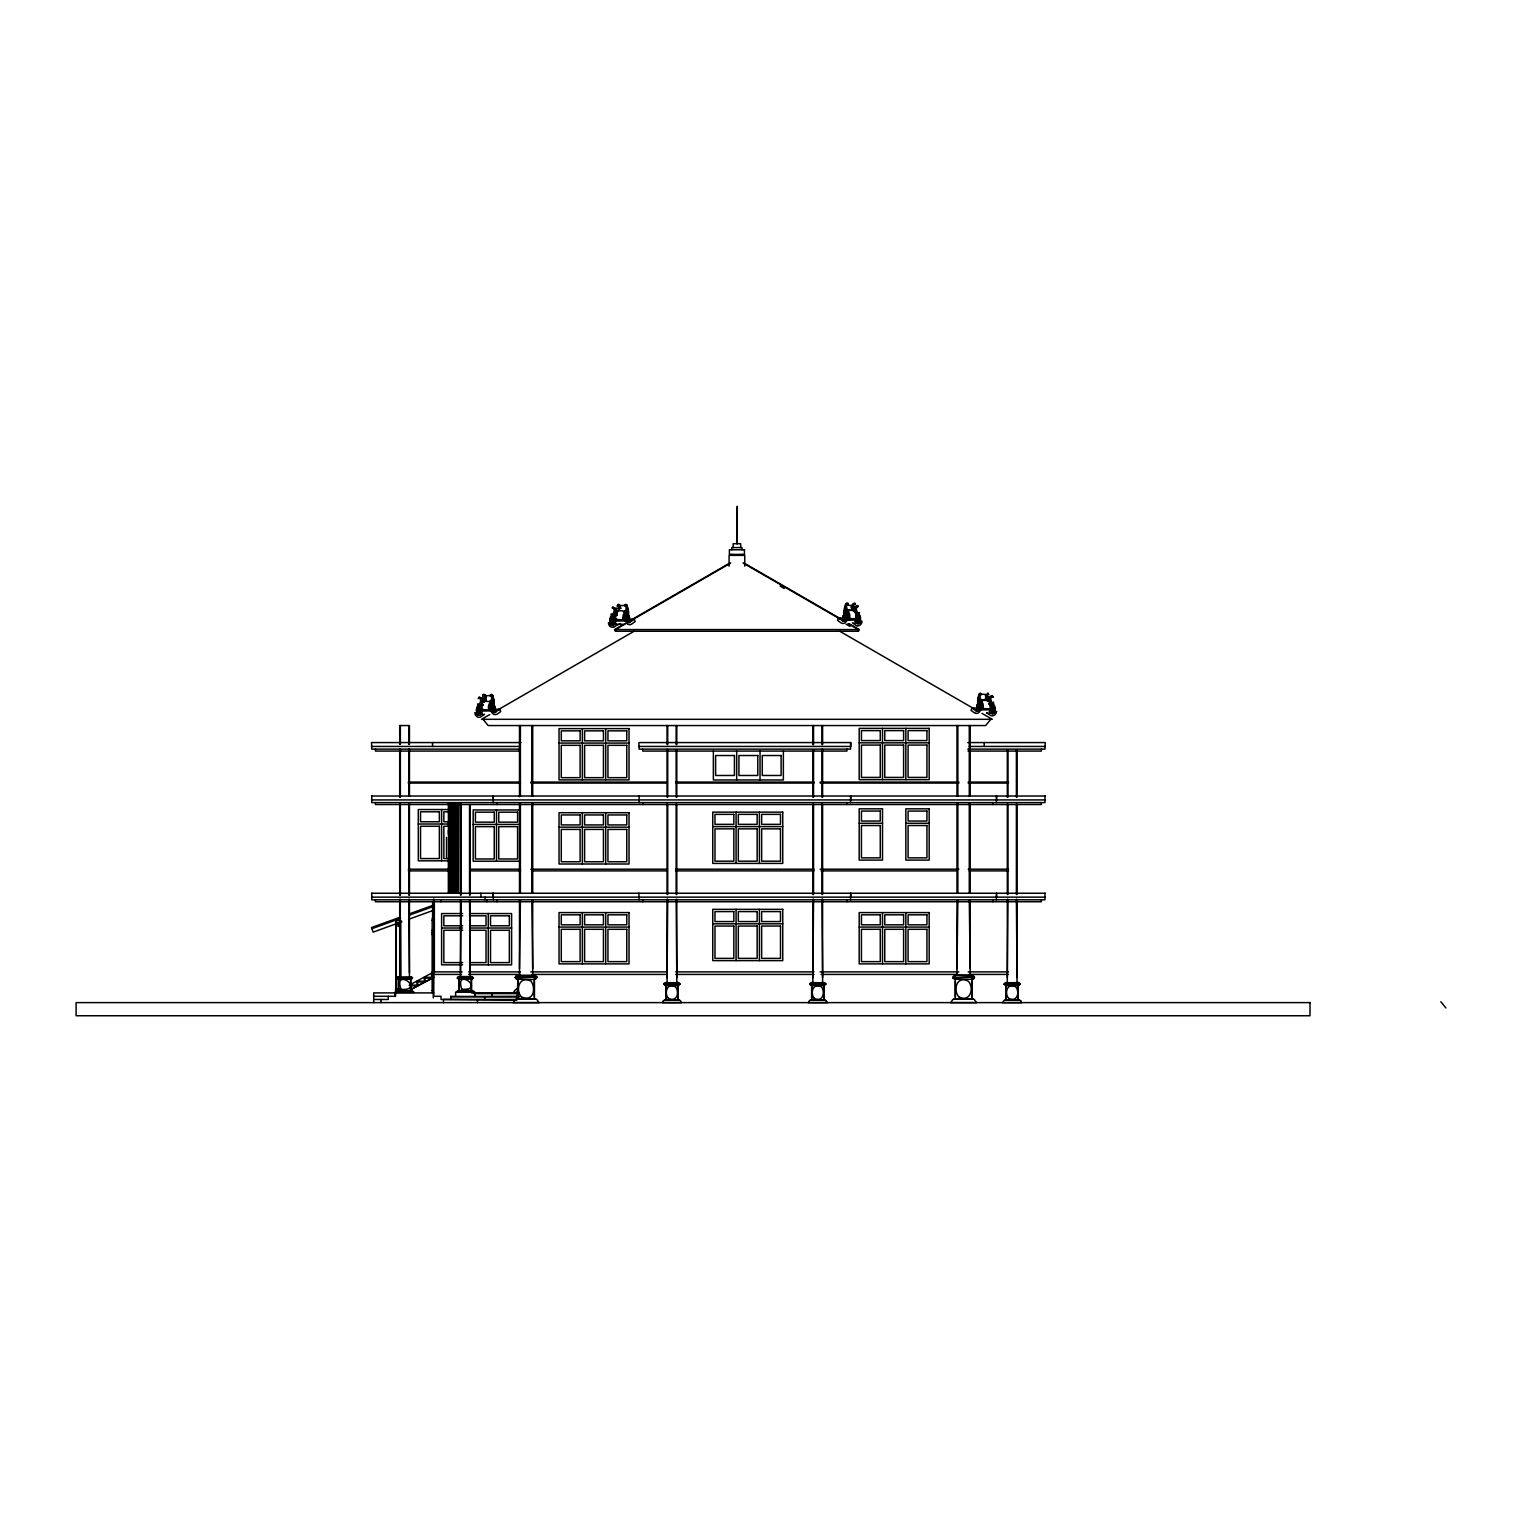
<?xml version="1.0" encoding="UTF-8"?>
<svg xmlns="http://www.w3.org/2000/svg" width="1522" height="1522" viewBox="0 0 1522 1522"><rect width="100%" height="100%" fill="white"/><g stroke="black" fill="none" stroke-linecap="round" stroke-linejoin="round"><path stroke-width="1.5" d="M448.667 857.742L448.667 893.3L448.686 803.197L448.667 829.281M856.201 614.374L856.125 614.66A3.272 2.321 -90 0 1 856.772 616.03L856.81 616.068A2.435 1.731 -90 0 1 856.772 618.655L856.734 618.693M980.548 704.819L980.72 705.028A3.272 2.321 -90 0 1 981.119 705.751C983.897 702.137 978.722 705.466 981.424 704.115M993.638 708.529L993.847 708.263A3.272 2.321 90 0 0 993.333 707.483L993.447 706.569M491.359 705.618L491.359 705.542A3.272 2.321 90 0 0 490.731 706.056L491.264 705.942M615.706 623.754A3.329 2.359 -90 0 1 614.013 623.012L615.059 622.079A3.405 2.416 -90 0 0 615.478 619.321L614.298 617.057A3.405 2.416 -90 0 0 612.301 616.848L612.377 618.255A3.272 2.321 -90 0 1 613.195 618.008A2.359 1.674 -90 0 1 613.861 622.517L612.034 622.06L612.015 619.968M627.235 618.255L628.548 617.323L627.292 616.22A1.998 1.408 -90 0 0 626.132 617.97A2.397 1.693 -90 0 0 626.132 619.054A4.604 3.253 -90 0 0 629.442 621.832L630.298 621.223A5.061 3.577 -90 0 1 626.874 619.416L626.417 619.416A5.061 3.577 -90 0 0 629.842 621.223L630.488 620.748A3.329 2.359 90 0 1 627.92 620.367L628.967 619.435A3.405 2.416 -90 0 0 629.385 616.676L628.206 614.412A3.405 2.416 -90 0 0 626.208 614.184L625.352 613.499L625.77 615.573A3.272 2.321 90 0 0 625.2 616.03L624.02 614.964L624.762 616.943M845.718 617.932L844.748 615.953M858.636 619.835L857.552 618.408M858.541 620.367L858.769 618.788L858.522 620.405A8.561 6.05 -90 0 1 857.057 622.384A7.02 4.966 90 0 1 854.108 623.316A7.134 5.042 -90 0 1 853.576 623.278M981.252 701.756L979.978 702.974A3.405 2.416 -90 0 0 977.999 703.202L976.801 705.466A3.405 2.416 -90 0 0 977.238 708.225L978.57 708.719L979.331 707.083M480.134 710.679L479.088 711.307L479.677 709.652M846.574 616.733A2.397 1.693 -90 0 1 846.574 617.837A4.604 3.253 -90 0 1 843.264 620.615L842.408 619.987A5.061 3.577 -90 0 0 845.832 618.198L846.289 618.198A5.061 3.577 -90 0 1 842.865 619.987L842.218 619.53A3.329 2.359 -90 0 0 844.786 619.131L843.74 618.198A3.405 2.416 -90 0 1 843.302 615.459L844.501 613.195A3.405 2.416 -90 0 1 846.479 612.966C846.879 611.216 848.001 614.393 847.621 615.744A3.272 2.321 -90 0 0 847.221 615.021L847.868 614.089M993.333 706.855L993.6 708.187M619.016 608.02L620.158 606.936M482.874 694.603L482.816 696.03L490.845 695.497A3.31 2.34 -90 0 1 491.416 699.473A13.165 9.303 -90 0 1 490.293 701.585L491.739 704.21A3.405 2.416 -90 0 1 493.737 704.42L494.916 706.684A3.405 2.416 -90 0 1 494.498 709.442L493.451 710.374A3.329 2.359 90 0 0 496.02 710.774L494.973 711.858A4.604 3.253 -90 0 1 491.663 709.081A2.397 1.693 -90 0 1 491.644 707.977A1.998 1.408 -90 0 1 492.824 706.227C495.107 707.045 493.109 710.07 493.508 706.474M613.385 620.615L611.996 619.758L613.043 620.025M628.11 618.255L627.92 617.475A7.268 5.137 -90 0 0 628.301 611.521A6.05 4.281 -90 0 1 627.33 615.611L626.265 614.298M846.384 617.038L844.368 617.019L845.928 616.239M978.208 706.474L978.893 705.009A1.998 1.408 -90 0 1 980.073 706.76A2.397 1.693 -90 0 1 980.073 707.844A4.604 3.253 -90 0 1 976.763 710.622L975.906 710.013A5.061 3.577 -90 0 0 979.331 708.206L978.437 708.662A2.359 1.674 -90 0 1 979.103 704.153L979.978 702.974M490.731 701.623L482.113 701.09L483.482 702.403M625.865 615.364L624.648 614.698L623.639 617.475A2.702 1.903 -90 0 0 624.229 620.196L623.297 619.511A4.985 3.52 -90 0 1 623.468 614.45A8.542 6.05 -90 0 0 624.324 612.586C624.819 609.466 612.795 610.874 617.761 611.559M623.754 611.787C625.009 608.743 625.827 615.478 624.8 611.749A13.165 9.303 -90 0 0 625.903 609.466A3.31 2.34 -90 0 0 625.333 605.471L624.781 605.261A3.577 2.53 90 0 1 626.76 605.566L627.235 605.566A3.577 2.53 -90 0 0 625.142 605.299L617.285 606.003L618.293 604.291A3.348 2.378 -90 0 1 619.72 605.414L620.272 605.566A3.577 2.53 90 0 0 618.179 605.299L618.826 605.471A3.31 2.34 -90 0 1 619.397 609.447A13.165 9.303 -90 0 1 618.56 611.121M854.28 611.159L854.451 610.379A13.165 9.303 -90 0 1 853.309 608.248A3.31 2.34 -90 0 1 853.88 604.253L854.527 604.063A3.577 2.53 90 0 0 853.1 603.968M492.196 708.015L493.547 707.92M491.187 706.056L490.769 704.743M624.61 616.962L625.066 616.962A3.272 2.321 -90 0 1 625.485 616.239L625.085 616.087M478.84 708.472L479.734 706.855A7.191 5.099 -90 0 0 481.694 700.272A3.348 2.378 -90 0 0 481.333 698.465L481.199 698.237A3.577 2.53 -90 0 0 479.107 697.97L479.772 698.141A3.31 2.34 -90 0 1 480.324 702.118A13.165 9.303 90 0 1 479.202 704.229C480.058 707.445 476.69 701.185 477.832 705.238A8.542 6.05 90 0 1 476.995 707.121A4.985 3.52 -90 0 0 476.824 712.182L476.938 712.467A2.15 1.522 -90 0 0 477.661 713.97A5.536 3.919 -90 0 0 480.4 714.503L479.887 714.883A2.378 1.674 90 0 1 478.84 715.093A4.09 2.892 -90 0 1 476.9 713.723M856.144 618.598A2.702 1.903 -90 0 0 856.486 616.258L856.068 615.782A3.405 2.416 -90 0 1 858.123 615.421L856.829 614.641L856.258 616.258A2.702 1.903 -90 0 1 855.916 618.598M847.45 614.26L848.972 614.469L847.621 615.744M478.897 710.926L479.582 711.421A8.561 6.05 90 0 0 481.466 713.875A7.21 5.099 90 0 0 484.377 714.522M493.451 708.491L492.614 707.121L492.519 709.176M612.909 620.805C614.051 617.247 608.42 617.494 611.159 619.625M846.061 617.361L844.234 618.655A2.359 1.674 -90 0 1 844.9 614.127A3.272 2.321 -90 0 1 847.031 616.03L847.05 616.068A2.435 1.731 -90 0 1 847.031 618.655L848.477 618.693M991.069 700.71A3.31 2.34 -90 0 1 991.64 696.734L992.287 696.543A3.577 2.53 -90 0 0 990.194 696.829L990.08 697.057A3.348 2.378 -90 0 0 989.719 698.845A7.191 5.099 -90 0 0 991.678 705.447L992.458 706.493A2.359 1.674 -90 0 0 991.754 711.116L993.352 709.842M987.797 700.957L987.949 700.405A13.165 9.303 -90 0 1 986.808 698.256M988.273 700.957C993.295 698.56 981.29 698.959 981.88 701.376A8.542 6.05 -90 0 0 982.736 703.24A4.985 3.52 -90 0 1 982.908 708.301L981.975 708.986A2.702 1.903 -90 0 0 982.565 706.265L982.565 706.265M848.819 618.674L849.409 618.293A4.985 3.52 -90 0 0 849.238 613.233A8.542 6.05 -90 0 1 848.382 611.349C847.849 608.743 857.799 608.439 855.802 611.349A8.542 6.05 90 0 0 856.658 613.233A4.985 3.52 -90 0 1 856.829 618.293L857.97 617.437A1.998 1.408 -90 0 1 859.15 619.207A2.397 1.693 -90 0 1 859.15 620.291A4.604 3.253 -90 0 1 856.22 623.107A5.536 3.919 90 0 0 858.808 622.536A2.15 1.522 -90 0 0 859.55 621.147L861.947 621.166L861.871 622.764A8.561 6.05 -90 0 1 860.044 625.104A7.21 5.099 90 0 1 857.133 625.751M857.171 618.617L857.742 617.532M991.716 708.244C992.953 711.288 990.917 709.309 992.382 708.339M615.839 615.687L617.133 614.869M991.925 709.804L993.181 708.548A2.435 1.731 -90 0 1 993.409 710.108M478.859 708.415L478.859 708.339A3.272 2.321 -90 0 1 479.278 708.244L480.096 706.056L478.802 705.694M991.678 705.447L993.428 702.156L993.562 703.83A8.542 6.05 -90 0 0 994.418 705.713A4.985 3.52 -90 0 1 994.589 710.774M485.879 698.693L478.65 697.97A3.577 2.53 90 0 1 480.743 698.237L485.537 698.237M482.816 696.03L483.235 695.307A3.577 2.53 -90 0 1 485.328 695.592L485.918 695.82A3.348 2.378 -90 0 1 486.279 697.609M490.236 696.03L490.674 695.307A3.577 2.53 -90 0 1 492.767 695.592L492.671 695.44A3.348 2.378 -90 0 0 491.245 694.298L490.103 695.383A3.577 2.53 90 0 1 492.291 695.592L492.767 695.592M617.285 606.003L617.704 605.299A3.577 2.53 -90 0 1 619.796 605.566L619.796 605.566M624.705 606.003L625.713 604.291A3.348 2.378 -90 0 1 627.14 605.414M489.171 707.14L490.598 706.988A3.272 2.321 -90 0 1 491.016 706.246M628.529 617.647L628.053 618.541M489.19 707.464L489.19 707.407A2.702 1.903 -90 0 0 489.627 710.032M612.301 616.848C615.421 616.752 609.542 611.578 611.368 615.154A8.542 6.05 90 0 1 610.493 617.095A4.985 3.52 -90 0 0 610.322 622.175L610.493 622.441M613.499 616.03L612.681 614.26A13.165 9.303 -90 0 0 613.842 612.11A3.31 2.34 -90 0 0 613.271 608.115L612.624 607.944A3.577 2.53 -90 0 1 614.698 608.229L614.831 608.458A3.348 2.378 -90 0 1 615.192 610.246A7.191 5.099 -90 0 1 613.233 616.848M479.24 711.212L480.476 709.994M978.037 706.265C979.749 704.857 976.268 708.605 979.883 707.045M612.339 618.465L612.205 618.693A1.998 1.408 -90 0 0 611.045 620.615A2.397 1.693 -90 0 0 611.045 621.718M856.372 610.417L855.421 609.77L854.584 611.711M515.52 977.143L515.654 976.801A3.976 2.797 -90 0 1 517.195 975.564L535.021 975.488A3.976 2.797 -90 0 1 536.505 976.591L536.676 977.143M858.693 620.139L858.389 620.653A5.061 3.577 -90 0 1 856.239 622.46A5.061 3.577 -90 0 0 857.932 620.653L858.389 620.653M513.732 992.078L515.292 989.928A10.178 7.191 -90 0 1 516.681 989.186L516.681 988.786M513.732 1001.799L515.292 999.65A10.178 7.191 -90 0 1 516.681 998.908L535.516 998.908A10.178 7.191 90 0 1 536.924 999.631L538.484 1001.799M662.812 1002.009L663.554 1000.772A6.678 4.718 -90 0 1 665 999.897L678.869 999.878A6.678 4.718 -90 0 1 680.315 1000.753A3.976 2.816 -90 0 1 680.638 1001.153L681.038 1002.009M808.639 1002.009L809.038 1001.153A3.976 2.816 -90 0 1 809.381 1000.772A6.678 4.718 -90 0 1 810.807 999.897L824.696 999.878A6.678 4.718 -90 0 1 826.142 1000.753L826.865 1002.009M951.193 1001.799L952.772 999.65A10.178 7.191 -90 0 1 954.161 998.908L972.996 998.908A10.178 7.191 90 0 1 974.384 999.631L975.944 1001.799M1003.074 1002.009L1003.474 1001.153A3.976 2.816 -90 0 1 1003.797 1000.772A6.678 4.718 -90 0 1 1005.243 999.897L1019.112 999.878A6.678 4.718 -90 0 1 1020.558 1000.753L1021.3 1002.009M846.479 612.966L846.46 614.355A3.272 2.321 -90 0 0 845.604 614.127A2.359 1.674 -90 0 0 844.938 618.655L846.289 618.198M488.981 707.33L490.027 707.254M481.865 705.485L483.007 704.8M623.868 617.114L623.411 617.475A2.702 1.903 -90 0 0 623.982 620.196C632.905 619.112 607.925 620.557 615.611 619.835M845.376 617.97L838.413 617.97L837.557 620.367L840.696 622.631A7.553 5.346 -90 0 0 842.237 623.354A7.21 5.099 -90 0 0 845.186 622.707A8.561 6.05 90 0 0 846.936 620.367L859.093 619.815M978.874 707.977L971.911 707.977L971.055 710.374L974.194 712.638A7.553 5.346 -90 0 0 975.735 713.361M396.785 977.885L396.881 977.676A3.177 2.245 -90 0 1 398.022 976.972L411.149 976.896A3.177 2.245 -90 0 1 412.31 977.638L412.367 977.885M412.367 978.17L412.329 978.266A2.968 2.093 -90 0 1 411.149 979.046L398.022 979.141A3.177 2.245 -90 0 1 396.861 978.418L396.785 978.17M457.551 977.733L457.646 977.543A2.968 2.093 -90 0 1 458.788 976.858A3.177 2.245 -90 0 0 457.608 977.485M473.095 978.113L473.133 978.018A2.968 2.093 -90 0 1 471.896 978.912A3.177 2.245 -90 0 0 473.076 978.266M478.441 710.127L478.289 711.25M395.473 992.401L396.215 991.412A7.648 5.403 -90 0 1 397.642 990.727L411.53 990.708A7.648 5.403 -90 0 1 412.957 991.412M456.22 992.268L456.961 991.279A7.648 5.403 -90 0 1 458.407 990.594L472.277 990.575A7.648 5.403 -90 0 1 473.723 991.26L474.464 992.268M627.102 617.323L626.874 618.598M855.421 604.786L854.984 604.063A3.577 2.53 -90 0 0 853.062 604.234A3.348 2.378 -90 0 1 854.413 603.054C858.96 604.31 847.45 607.868 847.925 603.359M981.5 694.793L980.491 693.081A3.348 2.378 -90 0 0 979.046 694.203L979.445 694.355A3.577 2.53 -90 0 1 981.538 694.089L988.919 694.793L987.911 693.081A3.348 2.378 -90 0 0 987.264 693.347M985.533 697.266L993.181 697.266L992.173 695.535A3.348 2.378 -90 0 0 990.746 696.676L985.876 696.829M478.346 708.548L476.881 707.92L478.117 709.633M612.358 618.046L611.045 617.609L611.026 619.378M610.988 619.796L610.664 620.139A2.702 1.903 -90 0 0 611.102 622.669M844.558 615.478L844.234 616.752L845.832 617.342M847.925 614.736L847.659 614.831A3.272 2.321 -90 0 0 846.936 614.355L846.974 614.717M855.592 612.51A7.191 5.099 -90 0 1 855.231 608.838A3.348 2.378 -90 0 1 855.611 607.031L855.725 606.821A3.577 2.53 -90 0 1 857.818 606.536L857.171 606.707A3.31 2.34 -90 0 0 856.601 610.683A13.165 9.303 -90 0 0 857.723 612.814C857 615.516 860.615 609.999 859.093 613.823A8.542 6.05 -90 0 0 859.949 615.687A4.985 3.52 -90 0 1 860.12 620.748L860.006 621.033M982.451 700.577C981.119 697.571 980.453 704.344 981.462 700.405A13.165 9.303 -90 0 1 980.301 698.256A3.31 2.34 -90 0 1 980.872 694.26A3.577 2.53 -90 0 0 978.969 694.355M990.061 709.271A2.15 1.522 -90 0 0 990.232 708.7L990.327 708.301A4.985 3.52 -90 0 0 990.156 703.24A8.542 6.05 90 0 1 989.3 701.376L989.871 700.577M858.085 615.535L858.18 617.228M479.772 710.907L479.563 709.366M991.868 708.624L990.232 708.7A2.435 1.731 -90 0 0 990.308 706.075L990.27 706.037A3.272 2.321 -90 0 0 990.061 705.504L990.156 703.868L988.862 703.906M979.331 708.206L979.312 706.779M992.877 710.679L992.401 710.679A5.061 3.577 -90 0 1 989.928 712.524A5.061 3.577 -90 0 0 992.877 710.679L994.646 707.178L993.105 705.98M624.248 617.285L624.267 617.247A2.435 1.731 -90 0 0 624.286 619.873M846.574 612.167L847.963 610.379A13.165 9.303 -90 0 1 846.803 608.248A3.31 2.34 -90 0 1 847.374 604.253L848.135 604.139A3.577 2.53 -90 0 0 845.947 604.348L845.547 604.196A3.348 2.378 -90 0 1 846.993 603.054L847.925 603.34M847.088 612.167L847.849 609.865L848.953 610.55M856.829 614.641L858.142 614.279L856.201 613.499A7.191 5.099 -90 0 0 857.209 615.421M981.557 704.286L981.043 704.933A3.272 2.321 -90 0 0 980.434 704.363L981.386 701.832M992.116 706.836L992.61 704.286M477.508 709.633L477.661 709.633A3.272 2.321 -90 0 1 478.079 708.91L478.022 707.369L477.661 709.518M857.4 618.617L858.047 618.274M848.192 616.03L848.096 615.744M859.264 618.198L859.949 616.315L858.104 616.562A3.272 2.321 -90 0 1 860.063 618.484L860.101 618.522A2.435 1.731 -90 0 1 860.063 621.109L860.025 621.147A2.15 1.522 -90 0 1 859.264 622.536A5.536 3.919 90 0 1 856.525 623.069L857.038 623.449A2.378 1.674 90 0 0 858.085 623.678A4.09 2.892 -90 0 0 860.025 622.289M994.266 709.956A2.702 1.903 -90 0 0 994.247 708.738L993.447 708.225M845.947 604.348L845.813 604.576A3.348 2.378 -90 0 0 845.452 606.365A7.191 5.099 -90 0 0 847.412 612.966M856.182 606.821L856.277 606.65A3.348 2.378 -90 0 1 857.704 605.528L858.275 606.536A3.577 2.53 -90 0 0 856.182 606.821L851.388 606.821M979.445 694.355L979.312 694.584A3.348 2.378 -90 0 0 978.95 696.391A7.191 5.099 -90 0 0 980.91 702.974M990.67 696.829L990.746 696.676A3.577 2.53 -90 0 1 992.763 696.543L993.181 697.266M624.857 623.62L614.565 629.575L615.535 631.25L858.313 631.25L859.283 629.575L848.991 623.62M476.367 713.552L474.769 712.791L477.375 712.581A2.15 1.522 -90 0 0 478.136 713.97A5.536 3.919 -90 0 0 480.172 714.636M611.768 622.517L610.417 622.574A2.15 1.522 -90 0 0 611.159 623.963A5.536 3.919 -90 0 0 613.899 624.496L613.385 624.857A2.378 1.674 90 0 1 612.339 625.085A4.09 2.892 -90 0 1 610.417 623.697M625.846 620.196L624.477 620.253L627.026 620.881M481.865 701.794L482.474 702.441A8.542 6.05 -90 0 1 481.58 704.477A4.985 3.52 -90 0 0 481.409 709.537L481.846 709.842M616.334 611.787L616.924 612.51A8.542 6.05 -90 0 1 616.049 614.45A4.985 3.52 -90 0 0 615.877 619.511L623.411 619.796M845.585 614.146L846.308 613.233A6.868 4.851 90 0 1 844.786 607.773A5.422 3.843 -90 0 0 845.129 614.07A6.05 4.281 -90 0 1 844.406 610.303A7.268 5.137 -90 0 0 844.215 613.766M844.881 616.068L844.729 617.038M476.843 713.552L476.31 713.723A4.09 2.892 -90 0 0 478.384 715.093A2.378 1.674 90 0 0 479.43 714.883L482.227 712.867M492.006 710.869L492.557 710.907M492.044 711.059L491.206 711.478A8.561 6.05 -90 0 0 492.786 713.628A7.02 4.966 -90 0 0 495.734 714.56A7.134 5.042 90 0 0 497.542 713.856L500.681 711.611L499.825 709.195L492.862 709.195M610.094 626.265A8.561 6.05 90 0 1 608.591 624.248L610.341 623.544M609.352 623.697L608.305 622.917L609.504 622.726M857.932 620.653L856.582 621.109M858.636 620.653L857.286 621.109A2.359 1.674 -90 0 1 856.467 620.025M992.401 710.679L991.05 711.135A2.359 1.674 -90 0 1 990.099 708.491M856.125 615.497L856.201 613.861M981.728 705.504L981.081 703.487M991.602 707.939L992.439 707.464A1.998 1.408 -90 0 1 993.619 709.214A2.397 1.693 -90 0 1 993.619 710.317A4.604 3.253 -90 0 1 990.308 713.095M479.278 710.279L491.72 709.937A2.15 1.522 90 0 0 492.462 711.326A5.536 3.919 -90 0 0 495.202 711.858A4.604 3.253 90 0 1 491.891 709.081A2.397 1.693 -90 0 1 491.891 707.977M981.29 705.77L982.793 706.265A2.702 1.903 -90 0 1 982.204 708.986L980.244 708.814L992.458 709.043M993.98 708.567L993.2 708.719M479.145 711.059L490.826 710.945M615.953 623.868A8.561 6.05 90 0 1 614.165 621.585L615.668 620.824M613.67 621.071L626.417 620.938M842.617 620.976A2.378 1.674 90 0 0 843.664 621.204A4.09 2.892 -90 0 0 845.604 619.815L848.287 619.035L847.202 618.674M860.615 622.289L861.091 622.289M992.686 707.464L991.431 708.567L992.534 709.861L979.692 709.842L981.785 709.043L980.358 708.986M989.985 710.679A4.09 2.892 90 0 0 990.689 709.842L991.012 709.633M995.293 711.44L994.456 711.097A2.15 1.522 -90 0 1 993.733 712.562A5.536 3.919 90 0 1 991.012 713.095L991.526 713.457A2.378 1.674 90 0 0 992.572 713.685A4.09 2.892 -90 0 0 994.494 712.296L996.72 711.516L993.676 711.44M990.765 719.316L985.685 725.556L488.182 725.556L483.083 719.316M478.745 709.766L478.422 711.839M612.129 619.854L611.806 622.06L613.861 622.517M628.225 617.685C626.341 615.326 626.094 620.805 628.453 619.873A2.359 1.674 -90 0 0 627.806 615.364A3.272 2.321 -90 0 0 625.675 617.247A2.435 1.731 -90 0 0 625.675 619.873L625.732 620.063M860.919 621.299L859.778 621.071M482.893 694.584L483.825 694.298A3.348 2.378 -90 0 1 485.252 695.44L485.328 695.592M988.501 703.773L989.7 703.868M990.194 706.075L990.613 705.656A3.405 2.416 -90 0 1 992.61 705.447M859.283 618.084L859.169 616.01L858.865 617.475M981.804 706.113L982.755 706.151M480.857 709.994L489.532 709.994M489.684 709.994L494.003 709.88A2.359 1.674 -90 0 0 493.337 705.371A3.272 2.321 -90 0 0 491.187 707.254A2.435 1.731 -90 0 0 491.206 709.899L491.359 709.842M626.969 617.19L627.939 617.171M993.371 705.942L992.553 707.007M481.96 713.875L481.104 714.503A4.604 3.253 -90 0 1 477.794 711.725A2.397 1.693 -90 0 1 477.775 710.641A1.998 1.408 -90 0 1 478.954 708.891L479.639 709.119M484.491 714.256L481.352 716.52A7.134 5.042 90 0 1 479.544 717.281A7.02 4.966 90 0 1 476.557 716.367A8.561 6.05 90 0 1 475.092 714.256L475.758 713.59M615.725 622.84L612.928 624.857A2.378 1.674 90 0 1 611.882 625.085A4.09 2.892 -90 0 1 609.942 623.697M499.825 709.195L495.145 712.22A2.378 1.674 -90 0 1 494.098 712.448A4.09 2.892 -90 0 1 492.177 711.059M630.203 624.629A7.134 5.042 90 0 0 632.01 623.83L635.15 621.585L634.293 619.188L630.089 622.213A2.378 1.674 -90 0 1 629.043 622.441A4.09 2.892 -90 0 1 627.102 621.052M491.606 703.392C492.519 705.789 487.554 704.306 490.141 706.988M490.255 704.781L490.598 706.988M980.986 709.842L980.51 710.26A8.561 6.05 90 0 1 978.665 712.657A7.21 5.099 -90 0 1 975.754 713.304M989.623 708.757L982.793 708.586M619.473 608.02L619.568 607.944A3.577 2.53 90 0 1 620.272 607.754A3.577 2.53 -90 0 0 619.112 607.944L619.663 608.02M856.258 618.693L849.295 618.579M845.68 619.663L847.488 619.815M994.57 712.144L996.301 712.848A8.561 6.05 -90 0 1 994.513 715.112A7.21 5.099 90 0 1 991.602 715.759A7.553 5.346 -90 0 1 990.061 715.112L986.903 712.848M994.76 712.087L995.084 712.296A4.09 2.892 90 0 1 993.029 713.685A2.378 1.674 -90 0 1 991.983 713.457L989.186 711.44M631.021 620.063L729.78 563.045M615.535 631.25L615.535 629.575L625.827 623.62M632.01 620.063L730.75 563.045M489.78 714.56L481.542 719.316L992.306 719.316L982.013 713.361M498.017 709.804L633.951 631.326M490.35 703.05L491.359 703.012M992.534 709.861L992.116 710.26A8.561 6.05 -90 0 1 990.556 712.391A7.02 4.966 90 0 1 987.607 713.323A7.134 5.042 -90 0 1 986.541 713.076M982.09 706.113L981.956 706.075A2.435 1.731 -90 0 1 981.918 708.662L981.994 708.7M519.287 996.301L450.512 996.587L519.211 997.024M398.669 990.67L394.502 992.896M409.171 985.286L432.02 972.881M411.111 989.338L433.77 977.257M410.655 989.604L433.827 977.428M628.472 619.873L626.417 619.416M481.161 711.459A2.359 1.674 -90 0 1 480.362 712.543L478.098 711.554M480.362 712.543L478.308 712.087M493.984 709.899L492.158 708.605M613.138 616.049L612.795 618.236A3.272 2.321 -90 0 0 612.205 618.693M856.239 618.674L856.467 618.598A2.359 1.674 -90 0 1 857.932 616.6L858.104 616.81A3.272 2.321 -90 0 0 857.247 616.6A2.359 1.674 -90 0 0 856.201 617.133M860.082 621.109L858.674 621.109M991.602 704.248L992.686 702.86M400.248 917.157L371.482 927.564L373.137 932.13L401.903 921.723M409.095 913.961L433.447 905.152M371.901 928.705L400.666 918.299M409.513 915.103L433.846 906.294M408.543 919.326L432.876 910.537M844.71 615.059L845.167 614.983A1.998 1.408 -90 0 1 846.346 616.733A2.397 1.693 -90 0 1 846.346 617.837A4.604 3.253 90 0 1 843.036 620.615A5.536 3.919 90 0 0 845.756 620.082A2.15 1.522 -90 0 0 846.517 618.693L846.061 618.693A2.15 1.522 -90 0 1 845.3 620.082A5.536 3.919 -90 0 1 842.56 620.615M848.953 618.617L849.086 618.579A2.702 1.903 -90 0 0 849.295 616.258L849.048 616.22M845.756 619.625L846.194 619.815A4.09 2.892 90 0 1 844.12 621.204A2.378 1.674 -90 0 1 843.074 620.976L838.413 617.97M624.952 612.966L626.056 613.233M857.286 614.641L857.647 616.81A3.272 2.321 -90 0 1 858.218 617.266A1.998 1.408 -90 0 1 859.378 619.207M617.228 614.698L616.524 615.535A8.029 5.688 -90 0 0 617 613.48A4.509 3.177 90 0 0 615.668 608.686M478.631 709.709L479.658 710.489M481.523 709.804L481.675 709.842A2.435 1.731 -90 0 1 481.428 707.311L481.447 707.254A3.272 2.321 -90 0 1 481.675 706.722L481.675 704.971L483.235 704.99M488.942 709.804L488.828 709.537A4.985 3.52 -90 0 1 489 704.477A8.542 6.05 -90 0 0 489.856 702.593L489.989 700.919L491.187 703.411M477.09 712.486L476.919 712.581A2.435 1.731 -90 0 1 476.843 709.956L476.862 709.918A3.272 2.321 -90 0 1 478.992 708.015A2.359 1.674 -90 0 1 480.61 709.899M478.726 708.891L479.791 709.366M851.045 607.259L854.774 607.259A9.398 6.64 -90 0 0 855.06 612.871M614.241 608.229L614.165 608.077A3.348 2.378 -90 0 0 612.738 606.936L612.148 607.944A3.577 2.53 90 0 1 614.241 608.229L621.204 608.229M619.378 608.667L615.668 608.667A9.493 6.716 90 0 1 615.554 613.594A6.849 4.832 -90 0 1 614.184 616.676A3.405 2.416 -90 0 1 615.687 617.057M847.488 610.379L854.907 610.379M846.86 618.959L858.96 619.035M627.33 619.188L634.293 619.188M615.82 620.862L613.861 620.272M622.631 624.248L617.989 624.248L614.85 626.512A7.134 5.042 90 0 1 613.043 627.273M615.535 629.575L858.313 629.575L858.313 631.25M980.986 700.405L988.425 700.405M978.151 707.33L979.407 707.407M491.834 708.282L493.356 708.662M492.405 708.586L493.585 708.567M491.948 709.423L492.405 709.423A5.061 3.577 -90 0 0 495.83 711.231L495.373 711.231A5.061 3.577 -90 0 1 491.948 709.423L492.272 709.823A2.15 1.522 -90 0 0 492.938 711.326A5.536 3.919 90 0 0 495.658 711.858M975.906 710.013L976.363 710.013A5.061 3.577 -90 0 0 979.788 708.206M476.12 712.848L477.737 712.848M520.943 742.565L371.539 742.565L371.768 749.128L519.002 749.128M967.783 742.565L1045.234 742.565L1044.986 749.128L967.802 749.128M859.188 742.831L929.181 742.831M559.031 743.078L629.024 743.078M371.539 746.446L519.002 746.446M638.879 746.446L850.798 746.446L850.798 742.565L638.879 742.565L639.126 749.128L850.57 749.128L850.57 742.565M969.362 746.446L1045.234 746.446M519.04 751.069L375.42 751.069L375.42 749.128M967.973 751.069L1041.352 751.069L1041.352 749.128M408.296 782.08L520.467 782.08M530.798 782.08L667.226 782.08M675.654 782.08L814.023 782.08M820.111 782.08L958.879 782.08M968.201 782.08L1008.515 782.08M408.296 783.069L520.467 783.069M530.798 783.069L667.226 783.069M675.654 783.069L814.023 783.069M820.111 783.069L958.879 783.069M968.201 783.069L1008.515 783.069M371.539 796.025L1045.234 796.025M371.539 799.925L1045.234 799.925M448.61 809.552L418.284 809.552L418.284 860.824L448.61 860.824M519.82 809.951L473.171 809.951L473.171 861.224L519.82 861.224M450.912 811.797L443.853 811.797L443.853 821.766L450.912 821.766M859.188 823.288L882.513 823.288M905.837 823.288L929.181 823.288M418.284 824.011L448.61 824.011M473.171 824.41L519.82 824.41M450.912 826.256L443.853 826.256L443.853 858.579L450.912 858.579M712.753 826.598L782.746 826.598M559.031 827.169L629.024 827.169M448.381 830.251L448.381 834.151M448.61 858.96L448.514 803.197M408.296 869.195L450.36 869.195M470.203 869.195L520.562 869.195M530.798 869.195L667.226 869.195M675.654 869.195L814.023 869.195M820.111 869.195L958.879 869.195M968.201 869.195L1008.515 869.195M408.296 870.888L450.36 870.888M470.203 870.888L520.562 870.888M532.205 870.888L666.275 870.888M675.654 870.888L814.023 870.888M821.062 870.888L957.471 870.888M969.153 870.888L1008.515 870.888M371.539 893.243L1045.234 893.243M371.539 897.143L1045.234 897.143M462.612 913.561L441.608 913.561L441.608 964.853L462.612 964.853M469.613 913.561L511.601 913.561L511.601 964.853L469.613 964.853M462.707 915.806L443.853 915.806L443.853 925.795L462.707 925.795M469.537 915.806L486.032 915.806L486.032 925.795L469.537 925.795M432.172 920.277L433.39 920.277M400.933 920.715L396.081 920.715L396.081 989.243M712.753 923.816L782.746 923.816M559.031 927.069L629.024 927.069M859.188 927.069L929.181 927.069M441.608 928.02L462.612 928.02M469.613 928.02L511.601 928.02M432.172 930.132L433.39 930.132M462.707 930.265L443.853 930.265L443.853 962.608L462.707 962.608M469.537 930.265L486.032 930.265L486.032 962.608L469.537 962.608M432.172 930.779L433.39 930.779M432.172 932.377L433.275 932.377M432.172 933.138L434.36 933.138M432.172 934.717L433.275 934.717M519.497 968.639L520.391 900.206M532.7 968.639L531.825 900.206M956.977 968.639L957.852 900.206M970.18 968.639L969.286 900.206M432.172 971.892L462.174 971.892M468.605 971.892L520.429 971.892M530.798 971.892L667.226 971.892M675.654 971.892L814.023 971.892M820.111 971.892L958.879 971.892M968.201 971.892L1008.515 971.892M399.715 972.881L400.362 899.274M409.437 972.881L408.79 899.274M460.481 972.729L461.128 899.73M470.203 972.729L469.556 899.73M433.275 974.422L461.546 974.422M468.605 974.422L520.429 974.422M532.205 974.422L666.275 974.422M675.654 974.422L814.023 974.422M821.062 974.422L957.471 974.422M969.153 974.422L1008.515 974.422M667.074 977.6L667.72 899.255M676.795 977.6L676.149 899.255M812.881 977.6L813.547 899.255M822.603 977.6L821.956 899.122M1007.317 977.6L1007.964 899.255M1017.038 977.6L1016.392 899.255M396.557 977.885L412.614 977.885L396.557 978.17M432.305 978.075L425.019 978.075L425.019 981.956L417.732 981.956L417.732 985.837L410.426 985.837L410.426 989.738M458.788 979.141L471.896 979.141M953 977.619L953.21 978.132A4.205 2.987 90 0 0 954.675 979.217L972.482 979.274A3.976 2.797 -90 0 0 974.08 978.018M398.498 980.149L398.498 989.604M410.655 980.149L411.149 989.604M459.264 979.997L459.264 989.471M471.42 979.997L471.42 989.471M517.861 980.092L517.195 997.043M534.355 980.967L534.355 997.043M955.321 980.967L955.321 997.043M971.816 980.967L971.816 997.043M824.296 985.305A2.606 1.845 -90 0 0 825.609 984.277L825.78 983.859A2.606 1.845 -90 0 0 824.296 982.736L811.188 982.622A2.606 1.845 -90 0 0 809.894 983.783M1004.33 983.783A2.606 1.845 -90 0 1 1005.623 982.736L1018.751 982.622A2.606 1.845 -90 0 1 1020.044 983.783M663.896 983.859L679.953 984.201L663.896 983.859A2.606 1.845 -90 0 1 665.38 982.736L678.489 982.622A2.606 1.845 -90 0 1 679.782 983.783M825.78 983.859L809.723 983.859L825.78 984.201M409.703 985.114L416.99 985.114L416.99 981.233L424.296 981.233L424.296 977.333L431.582 977.333L431.582 973.452M665.361 985.609L678.489 985.609M811.188 985.609L824.315 985.609M1005.623 985.609L1018.751 985.609M665.856 986.675L665.856 998.508M677.994 986.675L677.994 998.508M811.683 986.675L811.683 998.508M823.821 986.675L823.821 998.508M1006.099 986.675L1006.099 998.508M1018.256 986.675L1018.256 998.508M399.487 989.243L395.587 989.243L395.568 996.301L373.708 996.301M432.172 990.575L433.275 990.575M517.861 992.078L512.876 992.896M414.326 992.401L394.845 992.401L394.845 996.434M433.751 992.896L373.708 992.896L373.708 1002.618M471.649 992.896L519.287 992.896M473.913 993.619L519.287 993.619M373.708 999.459L388.281 999.459L388.281 996.301M516.928 999.459L441.038 999.459L441.038 996.301L433.751 996.301L433.884 900.244M516.852 1000.182L443.454 999.459L443.454 1002.618M489.951 710.279L491.492 710.945M848.42 618.655A2.435 1.731 -90 0 0 848.439 616.068L848.724 616.125M610.664 622.479L611.007 622.612A2.15 1.522 -90 0 0 611.635 623.963A5.536 3.919 -90 0 0 614.355 624.496M980.453 708.643L980.529 708.662A2.435 1.731 -90 0 0 980.548 706.075A3.272 2.321 -90 0 0 978.399 704.153A2.359 1.674 -90 0 0 977.733 708.662L978.285 709.157A3.329 2.359 -90 0 1 975.716 709.537L976.363 710.013M625.219 621.052L625.751 621.585A8.561 6.05 -90 0 0 627.254 623.601M489.646 707.35L489.837 707.369A2.435 1.731 -90 0 0 489.818 709.899M492.006 993.581L492.063 996.301M484.605 996.872L484.776 999.459M477.413 1000.144L477.489 1002.618M744.068 563.045L840.772 618.883M743.097 563.045L839.802 618.883M848.02 623.62L858.313 629.575M780.139 586.122L784.249 588.481M845.966 624.115L850.075 626.493M839.897 631.326L973.776 708.605M854.717 621.433L857.514 623.449A2.378 1.674 -90 0 0 858.56 623.678A4.09 2.892 90 0 0 860.482 622.289M971.911 707.977L976.116 711.002A2.378 1.674 90 0 0 977.162 711.231A4.09 2.892 -90 0 0 979.103 709.842M852.434 622.821L855.592 625.085A7.553 5.346 -90 0 0 857.133 625.808M855.878 621.185L856.429 621.604A3.329 2.359 -90 0 1 856.049 621.946M992.667 708.358L993.124 709.537M412.957 991.412L413.699 992.401M481.637 706.741L481.77 706.855A3.405 2.416 -90 0 0 480.686 706.684A6.849 4.832 -90 0 0 482.055 703.602A9.493 6.716 90 0 0 482.17 698.693M989.852 710.679L990.898 711.611A3.329 2.359 -90 0 1 990.099 712.22M482.664 704.895L482.988 705.485A8.029 5.688 -90 0 0 483.273 704.572M1440.801 1001.723L1445.9 1007.964M978.266 707.273L978.665 704.99A1.998 1.408 -90 0 1 979.845 706.76M493.299 709.88A2.359 1.674 -90 0 0 492.633 705.371L491.91 704.477A6.868 4.851 -90 0 0 493.451 699.017A5.422 3.843 -90 0 1 493.109 705.314M515.52 977.619L515.844 978.285A4.205 2.987 -90 0 0 517.195 979.217L535.021 979.521M859.435 618.389L859.759 618.674A2.702 1.903 -90 0 1 859.188 621.433M491.739 704.21L491.815 705.485A3.272 2.321 90 0 1 492.633 705.371M626.76 605.566L626.874 605.794A3.348 2.378 -90 0 1 627.254 607.601A7.191 5.099 -90 0 1 625.295 614.184M492.291 695.592L492.405 695.82A3.348 2.378 -90 0 1 492.786 697.609A7.191 5.099 -90 0 1 490.826 704.21L490.826 704.21M480.743 698.237L480.667 698.084A3.348 2.378 -90 0 0 479.24 696.943L478.212 698.674M457.589 978.113L457.646 978.227A2.968 2.093 -90 0 0 458.788 978.912A3.177 2.245 -90 0 1 457.608 978.266M481.713 708.415L480.8 707.083A3.405 2.416 -90 0 0 478.802 706.855M628.491 616.981L627.54 616.201A1.998 1.408 -90 0 0 626.36 617.97M473.133 977.733L472.981 977.447A3.177 2.245 -90 0 0 471.896 976.82M859.473 618.465L859.53 618.674A2.702 1.903 -90 0 1 859.207 621.071M848.001 604.786L847.678 604.139A3.577 2.53 -90 0 0 845.471 604.348M483.939 702.403L483.787 701.623A13.165 9.303 -90 0 0 484.928 699.473A3.31 2.34 -90 0 0 484.357 695.497L483.825 695.269A3.577 2.53 90 0 1 485.803 695.592M1044.986 796.025L1044.986 802.589L371.768 802.589L371.768 796.025M1044.986 893.243L1044.986 899.806L371.768 899.806L371.768 893.243M1041.352 802.589L1041.352 804.529L375.42 804.529L375.42 802.589M1041.352 899.806L1041.352 901.747L375.42 901.747L375.42 899.806M1021.928 1002.618L1002.446 1002.618M1019.112 999.878L1005.243 999.878M1018.256 982.451L1018.256 999.593M1017.038 749.68L1017.038 797.167M1017.038 804.282L1017.038 894.498M1017.038 899.255L1017.038 982.451M1016.392 749.68L1016.392 797.167M1016.392 804.282L1016.392 894.498M1007.964 749.68L1007.964 797.167M1007.964 804.282L1007.964 894.498M1007.317 749.68L1007.317 797.167M1007.317 804.282L1007.317 894.498M1007.317 899.255L1007.317 982.451M1006.099 982.451L1006.099 999.593M996.625 796.025L996.625 799.925M996.625 893.243L996.625 897.143M996.377 796.025L996.377 802.589M996.377 893.243L996.377 899.806M992.744 802.589L992.744 804.529M992.744 899.806L992.744 901.747M984.239 742.565L984.239 746.446M976.801 1002.618L950.356 1002.618M972.996 998.908L954.161 998.908M971.816 975.241L971.816 998.508M970.18 725.556L970.18 796.348M970.18 803.426L970.18 893.11M970.18 900.206L970.18 975.241M969.286 725.556L969.286 796.348M969.286 803.426L969.286 893.11M957.852 725.556L957.852 796.348M957.852 803.426L957.852 893.11M956.977 725.556L956.977 796.348M956.977 803.426L956.977 893.11M956.977 900.206L956.977 975.241M955.321 975.241L955.321 998.508M905.837 728.372L905.837 779.664M905.837 912.591L905.837 963.883M882.513 728.372L882.513 779.664M882.513 912.591L882.513 963.883M850.798 796.025L850.798 799.925M850.798 893.243L850.798 897.143M850.57 796.025L850.57 802.589M850.57 893.243L850.57 899.806M846.917 749.128L846.917 751.069L642.76 751.069L642.76 749.128M846.917 802.589L846.917 804.529M846.917 899.806L846.917 901.747M827.492 1002.618L808.011 1002.618M824.696 999.878L810.807 999.878M823.821 982.451L823.821 999.593M822.603 725.556L822.603 744.581M822.603 749.319L822.603 797.167M822.603 804.016L822.603 894.498M822.603 899.122L822.603 982.451M821.956 725.556L821.956 744.581M821.956 749.319L821.956 797.167M821.956 804.016L821.956 894.498M813.547 725.556L813.547 744.581M813.547 749.68L813.547 797.167M813.547 804.282L813.547 894.498M812.881 725.556L812.881 744.581M812.881 749.68L812.881 797.167M812.881 804.282L812.881 894.498M812.881 899.255L812.881 982.451M811.683 982.451L811.683 999.593M783.354 751.05L783.354 779.968L713.361 779.968L713.361 751.05M760.03 751.05L760.03 779.968M759.402 812.139L759.402 863.412M759.402 909.338L759.402 960.629M744.753 566.184L744.753 555.359L729.095 555.359L729.095 566.184M742.032 549.765L742.032 547.578L731.816 547.578L731.816 549.765M742.032 554.389L742.032 555.359M740.681 547.578L740.681 543.696L733.166 543.696L733.166 547.578M737.276 543.696L737.276 506.255L736.8 543.696M736.686 751.05L736.686 779.968M736.077 812.139L736.077 863.412M736.077 909.338L736.077 960.629M731.816 554.389L731.816 555.359M681.666 1002.618L662.184 1002.618M678.869 999.878L664.981 999.878M677.994 982.451L677.994 999.593M676.795 725.556L676.795 744.581M676.795 749.68L676.795 797.167M676.795 804.282L676.795 894.498M676.795 899.255L676.795 982.451M676.149 725.556L676.149 744.581M676.149 749.68L676.149 797.167M676.149 804.282L676.149 894.498M667.72 725.556L667.72 744.581M667.72 749.68L667.72 797.167M667.72 804.282L667.72 894.498M667.074 725.556L667.074 744.581M667.074 749.319L667.074 797.167M667.074 804.016L667.074 894.498M667.074 899.122L667.074 982.451M665.856 982.451L665.856 999.593M642.76 802.589L642.76 804.529M642.76 899.806L642.76 901.747M639.126 796.025L639.126 802.589M638.879 893.243L639.126 899.806M605.699 728.619L605.699 779.892M605.699 812.71L605.699 864.001M605.699 912.591L605.699 963.883M582.355 728.619L582.355 779.892M582.355 812.71L582.355 864.001M582.355 912.591L582.355 963.883M539.321 1002.618L512.876 1002.618M535.516 998.908L516.681 998.908M535.021 975.488L517.195 975.488M534.355 975.241L534.355 998.508M532.7 725.556L532.7 796.348M532.7 803.426L532.7 893.11M532.7 900.206L532.7 975.241M531.825 725.556L531.825 796.348M531.825 803.426L531.825 893.11M520.391 725.556L520.391 796.348M520.391 803.426L520.391 893.11M519.497 725.556L519.497 796.729M519.497 803.426L519.497 893.11M519.497 900.206L519.497 975.241M517.861 975.241L517.861 998.508M517.195 979.521L517.195 979.274A4.205 2.987 90 0 1 515.711 978.17M496.933 802.589L496.933 804.529M496.933 899.806L496.933 901.747M496.495 809.951L496.495 861.224M493.299 796.025L493.299 802.589M493.299 893.243L493.299 899.806M493.052 796.025L493.052 799.925M493.052 893.243L493.052 897.143M488.277 913.561L488.277 964.853M486.983 899.806L486.983 901.747M485.023 897.143L485.023 899.806M480.914 893.243L480.914 897.143M475.073 996.301L475.073 992.268L455.611 992.268L455.611 996.301M472.277 990.575L458.407 990.575M471.42 976.629L471.42 992.268M470.203 805.519L470.203 895.012M470.203 899.73L470.203 976.629M469.556 805.519L469.556 895.012M461.128 805.519L461.128 895.012M460.728 803.197L460.728 893.3M460.405 803.197L460.481 895.012M460.481 899.73L460.481 976.629M459.264 976.629L459.264 992.268M458.655 803.197L458.502 893.3M455.325 803.197L455.325 893.3M455.192 803.197L455.192 893.3M453.822 803.197L453.708 893.3M452.643 803.197L452.548 893.3M450.55 803.197L450.626 893.3M450.74 996.301L450.74 999.459M449.732 803.197L449.675 893.3M449.218 803.197L449.256 893.3M448.495 857.742L448.514 893.3M446.536 837.423L446.536 857.267M441.608 809.552L441.608 860.824M440.847 899.806L440.847 901.747M434.36 971.892L434.36 917.918L432.172 917.918L432.172 992.896M434.055 899.217L434.055 917.747M433.618 899.217L433.618 917.747M433.275 971.892L433.275 997.918M432.724 934.717L432.724 990.575M432.533 742.565L432.533 746.446M411.53 990.708L397.642 990.708M411.149 979.141L398.022 979.141A2.968 2.093 -90 0 1 396.785 978.342M410.655 976.763L410.655 992.401M409.437 744.391L409.437 725.556L399.715 725.556L399.715 744.391M409.437 749.109L409.437 796.215M409.437 803.274L409.437 895.145M409.437 899.274L409.437 976.763M408.79 725.556L408.79 744.391M408.79 749.109L408.79 796.215M408.79 803.274L408.79 895.145M400.743 920.715L400.933 977.428M400.362 725.556L400.362 744.391M400.362 749.109L400.362 797.167M400.362 803.274L400.362 895.145M399.715 749.109L399.715 797.167M399.715 803.274L399.715 895.145M399.715 899.274L399.715 976.763M398.498 976.763L398.498 992.401M396.272 920.715L396.272 989.243M380.995 999.459L380.995 1002.618M627.273 615.744A5.422 3.843 -90 0 0 627.92 608.99A6.868 4.851 -90 0 1 626.398 614.45L626.246 615.573A3.272 2.321 90 0 1 627.102 615.364A2.359 1.674 -90 0 1 627.768 619.873M626.36 619.054A4.604 3.253 90 0 0 629.67 621.832A5.536 3.919 -90 0 1 626.931 621.299A2.15 1.522 90 0 1 626.189 619.911L626.645 619.911A2.15 1.522 -90 0 0 627.406 621.299A5.536 3.919 90 0 0 630.127 621.832L629.613 622.213A2.378 1.674 -90 0 1 628.567 622.441A4.09 2.892 -90 0 1 626.645 621.052M615.934 623.925A7.21 5.099 90 0 0 618.864 624.515A7.553 5.346 -90 0 0 620.405 623.849M630.203 624.534A7.02 4.966 -90 0 1 627.216 623.697M616.6 619.416A2.702 1.903 90 0 1 616.429 618.712M616.372 619.416A2.702 1.903 -90 0 1 616.201 618.712M495.62 712.22A2.378 1.674 -90 0 1 494.574 712.448A4.09 2.892 -90 0 1 492.633 711.059M492.862 705.618A6.05 4.281 -90 0 0 493.813 701.528A7.268 5.137 -90 0 1 493.87 705.847M482.227 709.633A2.702 1.903 90 0 1 481.922 708.472M481.979 709.633A2.702 1.903 -90 0 1 481.713 707.749M482.683 709.404A2.435 1.731 -90 0 1 482.569 708.605M486.279 699.473A7.191 5.099 -90 0 1 486.07 700.691M985.647 699.473A7.191 5.099 -90 0 1 985.457 698.256M986.808 698.237A3.31 2.34 -90 0 1 986.998 694.85M978.627 704.096A5.422 3.843 -90 0 1 978.285 697.78A6.868 4.851 90 0 0 979.807 703.24L979.959 704.363A3.272 2.321 -90 0 0 979.103 704.153M978.684 704.039A6.05 4.281 -90 0 1 977.904 700.31A7.268 5.137 -90 0 0 977.866 704.629M985.476 695.915A3.348 2.378 -90 0 1 985.818 694.584M979.845 707.844A4.604 3.253 90 0 1 976.534 710.622A5.536 3.919 90 0 0 979.274 710.089A2.15 1.522 -90 0 0 980.016 708.7L979.616 708.662A2.15 1.522 -90 0 1 978.798 710.089A5.536 3.919 -90 0 1 976.059 710.622L976.572 711.002A2.378 1.674 -90 0 0 977.619 711.231A4.09 2.892 90 0 0 979.559 709.842M855.649 617.095A2.435 1.731 -90 0 1 855.554 618.16M851.959 608.248A7.191 5.099 -90 0 1 851.94 606.365A3.348 2.378 -90 0 1 852.149 604.995M856.943 620.196A4.09 2.892 90 0 1 856.163 620.9M853.366 611.292A4.509 3.177 -90 0 1 854.774 607.278M859.378 620.291A4.604 3.253 -90 0 1 856.068 623.069M992.211 702.822A13.165 9.303 -90 0 1 991.069 700.71M987.835 700.881A4.509 3.177 -90 0 1 989.243 697.285A9.398 6.64 -90 0 0 989.528 702.879A6.849 4.832 -90 0 0 990.708 705.276A3.405 2.416 -90 0 0 990.194 705.257M986.979 700.786A5.422 3.843 -90 0 1 987.188 700.253M990.993 706.855A2.359 1.674 -90 0 1 991.716 706.608A3.272 2.321 -90 0 1 992.591 706.836L992.496 706.608A3.272 2.321 -90 0 1 994.551 708.491L994.57 708.548A2.435 1.731 -90 0 1 994.532 711.135L994.17 711.097A2.15 1.522 -90 0 1 993.276 712.562A5.536 3.919 90 0 1 990.537 713.095A4.604 3.253 -90 0 0 993.847 710.317A2.397 1.693 -90 0 0 993.847 709.214M612.034 622.06A5.061 3.577 -90 0 0 615.459 623.868L614.603 624.496A4.604 3.253 -90 0 1 611.292 621.718A2.397 1.693 -90 0 1 611.273 620.615M610.379 622.517A2.435 1.731 -90 0 1 610.341 619.949L610.36 619.892A3.272 2.321 -90 0 1 612.491 618.008A2.359 1.674 -90 0 1 613.157 622.517M615.611 623.925A5.061 3.577 90 0 1 612.491 622.06M613.043 627.178A7.02 4.966 90 0 1 610.056 626.341M481.751 713.761A3.329 2.359 90 0 1 480.514 713.019L481.561 712.087A3.405 2.416 -90 0 0 481.808 711.478M481.637 713.951A5.061 3.577 -90 0 1 478.536 712.087M477.547 710.641A2.397 1.693 -90 0 0 477.547 711.725A4.604 3.253 -90 0 0 480.857 714.503M478.821 708.244A3.272 2.321 -90 0 1 479.696 708.015A2.359 1.674 -90 0 1 481.294 709.899M480.457 711.459A2.359 1.674 -90 0 1 479.658 712.543M481.789 713.97A5.061 3.577 90 0 1 478.992 712.087M482.17 698.693A4.509 3.177 90 0 1 483.577 702.289M484.224 701.661A5.422 3.843 -90 0 1 484.434 702.213M477.128 711.383A2.702 1.903 -90 0 1 477.166 710.146M396.785 977.714A2.968 2.093 -90 0 1 398.022 976.991M1020.044 984.277A2.606 1.845 -90 0 1 1018.732 985.305M1020.558 1000.772A3.976 2.816 -90 0 1 1020.901 1001.153M1005.623 985.305A2.606 1.845 -90 0 1 1004.33 984.277M811.188 985.305A2.606 1.845 -90 0 1 809.894 984.277M826.123 1000.772A3.976 2.816 -90 0 1 826.465 1001.153M665.38 985.305A2.606 1.845 -90 0 1 664.068 984.277M679.782 984.277A2.606 1.845 -90 0 1 678.489 985.305M663.212 1001.153A3.976 2.816 -90 0 1 663.554 1000.772M515.425 977.048A3.539 2.511 -90 0 1 517.214 975.64M974.251 977.714A3.539 2.511 -90 0 1 972.482 979.122M952.905 977.048A3.539 2.511 -90 0 1 954.675 975.64M536.771 977.714A3.539 2.511 -90 0 1 535.002 979.122M521.304 996.777C533.67 1002.637 536.296 988.139 530.893 980.967C518.945 975.317 515.349 990.327 521.304 996.777M668.405 998.318C677.005 1002.827 679.877 991.811 675.464 986.865C666.826 982.204 663.915 993.524 668.405 998.318M814.213 998.318C823.06 1002.922 825.514 991.545 821.29 986.675C812.444 982.489 810.142 993.505 814.213 998.318M958.784 996.777C970.408 1003.055 974.48 987.74 968.373 981.233C956.729 974.974 952.677 990.27 958.784 996.777M1008.648 998.318C1017.248 1002.884 1020.159 991.735 1015.707 986.865C1007.088 982.223 1004.178 993.524 1008.648 998.318M401.047 989.452C426.388 990.422 393.037 966.375 401.047 989.452M461.813 989.3C486.926 990.499 454.051 966.166 461.813 989.3M744.448 549.765L729.399 549.765L729.399 554.389L744.448 554.389L744.448 549.765M929.181 728.372L859.188 728.372L859.188 779.664L929.181 779.664L929.181 728.372M629.024 728.619L559.031 728.619L559.031 779.892L629.024 779.892L629.024 728.619M880.268 730.617L861.433 730.617L861.433 740.586L880.268 740.586L880.268 730.617M903.611 730.617L884.758 730.617L884.758 740.586L903.611 740.586L903.611 730.617M926.936 730.617L908.082 730.617L908.082 740.586L926.936 740.586L926.936 730.617M580.11 730.864L561.276 730.864L561.276 740.833L580.11 740.833L580.11 730.864M603.454 730.864L584.6 730.864L584.6 740.833L603.454 740.833L603.454 730.864M626.779 730.864L607.944 730.864L607.944 740.833L626.779 740.833L626.779 730.864M880.268 745.076L861.433 745.076L861.433 777.419L880.268 777.419L880.268 745.076M903.611 745.076L884.758 745.076L884.758 777.419L903.611 777.419L903.611 745.076M926.936 745.076L908.082 745.076L908.082 777.419L926.936 777.419L926.936 745.076M580.11 745.323L561.276 745.323L561.276 777.666L580.11 777.666L580.11 745.323M603.454 745.323L584.6 745.323L584.6 777.666L603.454 777.666L603.454 745.323M626.779 745.323L607.944 745.323L607.944 777.666L626.779 777.666L626.779 745.323M734.441 755.521L715.606 755.521L715.606 775.478L734.441 775.478L734.441 755.521M757.785 755.521L738.931 755.521L738.931 775.478L757.785 775.478L757.785 755.521M781.109 755.521L762.275 755.521L762.275 775.478L781.109 775.478L781.109 755.521M882.513 808.829L859.188 808.829L859.188 860.101L882.513 860.101L882.513 808.829M929.181 808.829L905.837 808.829L905.837 860.101L929.181 860.101L929.181 808.829M880.268 811.074L861.433 811.074L861.433 821.043L880.268 821.043L880.268 811.074M926.936 811.074L908.082 811.074L908.082 821.043L926.936 821.043L926.936 811.074M439.363 811.797L420.529 811.797L420.529 821.766L439.363 821.766L439.363 811.797M782.746 812.139L712.753 812.139L712.753 863.412L782.746 863.412L782.746 812.139M494.25 812.177L475.416 812.177L475.416 822.165L494.25 822.165L494.25 812.177M517.594 812.177L498.74 812.177L498.74 822.165L517.594 822.165L517.594 812.177M629.024 812.71L559.031 812.71L559.031 864.001L629.024 864.001L629.024 812.71M733.832 814.365L714.979 814.365L714.979 824.353L733.832 824.353L733.832 814.365M757.157 814.365L738.322 814.365L738.322 824.353L757.157 824.353L757.157 814.365M780.501 814.365L761.647 814.365L761.647 824.353L780.501 824.353L780.501 814.365M580.11 814.955L561.276 814.955L561.276 824.924L580.11 824.924L580.11 814.955M603.454 814.955L584.6 814.955L584.6 824.924L603.454 824.924L603.454 814.955M626.779 814.955L607.944 814.955L607.944 824.924L626.779 824.924L626.779 814.955M880.268 825.533L861.433 825.533L861.433 857.856L880.268 857.856L880.268 825.533M926.936 825.533L908.082 825.533L908.082 857.856L926.936 857.856L926.936 825.533M439.363 826.256L420.529 826.256L420.529 858.579L439.363 858.579L439.363 826.256M494.25 826.655L475.416 826.655L475.416 858.979L494.25 858.979L494.25 826.655M517.594 826.655L498.74 826.655L498.74 858.979L517.594 858.979L517.594 826.655M733.832 828.843L714.979 828.843L714.979 861.167L733.832 861.167L733.832 828.843M757.157 828.843L738.322 828.843L738.322 861.167L757.157 861.167L757.157 828.843M780.501 828.843L761.647 828.843L761.647 861.167L780.501 861.167L780.501 828.843M580.11 829.414L561.276 829.414L561.276 861.756L580.11 861.756L580.11 829.414M603.454 829.414L584.6 829.414L584.6 861.756L603.454 861.756L603.454 829.414M626.779 829.414L607.944 829.414L607.944 861.756L626.779 861.756L626.779 829.414M434.341 902.679L432.59 902.679L432.59 916.567L434.341 916.567L434.341 902.679M782.746 909.338L712.753 909.338L712.753 960.629L782.746 960.629L782.746 909.338M733.832 911.583L714.979 911.583L714.979 921.571L733.832 921.571L733.832 911.583M757.157 911.583L738.322 911.583L738.322 921.571L757.157 921.571L757.157 911.583M780.501 911.583L761.647 911.583L761.647 921.571L780.501 921.571L780.501 911.583M629.024 912.591L559.031 912.591L559.031 963.883L629.024 963.883L629.024 912.591M929.181 912.591L859.188 912.591L859.188 963.883L929.181 963.883L929.181 912.591M580.11 914.836L561.276 914.836L561.276 924.824L580.11 924.824L580.11 914.836M603.454 914.836L584.6 914.836L584.6 924.824L603.454 924.824L603.454 914.836M626.779 914.836L607.944 914.836L607.944 924.824L626.779 924.824L626.779 914.836M880.268 914.836L861.433 914.836L861.433 924.824L880.268 924.824L880.268 914.836M903.611 914.836L884.758 914.836L884.758 924.824L903.611 924.824L903.611 914.836M926.936 914.836L908.082 914.836L908.082 924.824L926.936 924.824L926.936 914.836M509.356 915.806L490.522 915.806L490.522 925.795L509.356 925.795L509.356 915.806M399.392 922.903L397.927 922.903L397.927 926.308L399.392 926.308L399.392 922.903M733.832 926.042L714.979 926.042L714.979 958.384L733.832 958.384L733.832 926.042M757.157 926.042L738.322 926.042L738.322 958.384L757.157 958.384L757.157 926.042M780.501 926.042L761.647 926.042L761.647 958.384L780.501 958.384L780.501 926.042M580.11 929.295L561.276 929.295L561.276 961.638L580.11 961.638L580.11 929.295M603.454 929.295L584.6 929.295L584.6 961.638L603.454 961.638L603.454 929.295M626.779 929.295L607.944 929.295L607.944 961.638L626.779 961.638L626.779 929.295M880.268 929.295L861.433 929.295L861.433 961.638L880.268 961.638L880.268 929.295M903.611 929.295L884.758 929.295L884.758 961.638L903.611 961.638L903.611 929.295M926.936 929.295L908.082 929.295L908.082 961.638L926.936 961.638L926.936 929.295M509.356 930.265L490.522 930.265L490.522 962.608L509.356 962.608L509.356 930.265M972.482 975.241L954.675 975.241L972.482 975.488A4.205 2.987 -90 0 1 973.966 976.591A3.976 2.797 -90 0 0 972.482 975.564L972.482 975.241M471.896 976.629L458.788 976.629L471.896 976.763M537 977.143L515.197 977.619L537 977.143M974.48 977.143L952.677 977.619L974.48 977.143M473.38 977.733L457.323 978.018L473.38 977.733M1020.216 983.859L1004.159 984.201L1020.216 983.859M1310.004 1002.618L76.1 1002.618L76.1 1015.745L1310.004 1015.745L1310.004 1002.618M980.967 702.688L980.967 702.612A6.849 4.832 -90 0 1 979.692 700.424A9.398 6.64 -90 0 1 979.407 694.812A4.509 3.177 90 0 0 978.075 699.625A8.029 5.688 -90 0 0 979.388 703.202A3.405 2.416 -90 0 1 980.872 702.803M456.866 893.3L456.866 803.197L456.733 893.3M451.444 893.3L451.444 803.197L451.349 893.3M626.817 614.412A3.405 2.416 -90 0 0 625.314 614.013A6.849 4.832 -90 0 0 626.683 610.931A9.493 6.716 -90 0 0 626.798 606.022A4.509 3.177 -90 0 1 628.129 610.836A8.029 5.688 -90 0 1 626.817 614.412M492.348 704.42A3.405 2.416 -90 0 0 490.845 704.039A6.849 4.832 -90 0 0 492.215 700.957A9.493 6.716 -90 0 0 492.329 696.03A4.509 3.177 -90 0 1 493.642 700.862A8.029 5.688 -90 0 1 492.348 704.42M845.909 604.805A9.398 6.64 -90 0 0 846.194 610.398A6.849 4.832 -90 0 0 847.374 612.795A3.405 2.416 -90 0 0 845.89 613.195A8.029 5.688 -90 0 1 844.577 609.618A4.509 3.177 90 0 1 845.909 604.805"/></g></svg>
